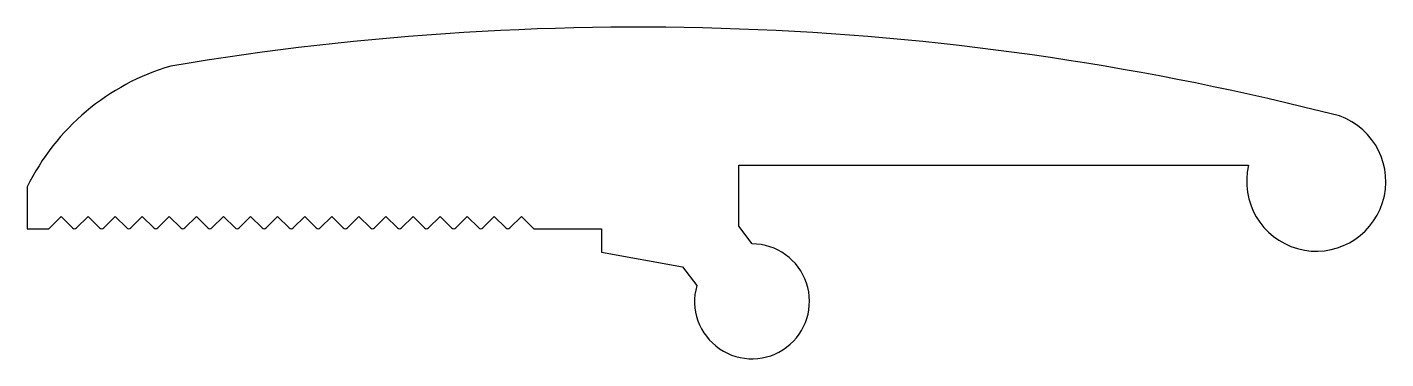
# Model space of a CAD drawing. Extents: x 2244.6 to 2315.6, y 2104.1 to 2121.4.
import ezdxf

# ---------------------------------------------------------------- set-up
doc = ezdxf.new("R2010")
doc.units = 0
doc.layers.get('0').update_dxf_attribs({"linetype": 'CONTINUOUS'})

msp = doc.modelspace()

# ---------------------------------------------------------------- linework, layer by layer
for p, q in [((2281.812, 2111.035), (2281.812, 2114.224)), ((2281.812, 2114.224), (2308.443, 2114.224)), ((2244.649, 2113.088), (2244.649, 2110.903)), ((2245.773, 2110.903), (2246.418, 2111.548)), ((2246.418, 2111.548), (2247.019, 2110.946)), ((2247.231, 2110.946), (2247.832, 2111.548)), ((2247.832, 2111.548), (2248.433, 2110.946)), ((2248.645, 2110.946), (2249.246, 2111.548)), ((2249.246, 2111.548), (2249.847, 2110.946)), ((2250.059, 2110.946), (2250.66, 2111.548)), ((2250.66, 2111.548), (2251.261, 2110.946)), ((2251.473, 2110.946), (2252.074, 2111.548)), ((2252.074, 2111.548), (2252.675, 2110.946)), ((2252.888, 2110.946), (2253.489, 2111.548)), ((2253.489, 2111.548), (2254.09, 2110.946)), ((2254.302, 2110.946), (2254.903, 2111.548)), ((2254.903, 2111.548), (2255.504, 2110.946)), ((2255.716, 2110.946), (2256.317, 2111.548)), ((2256.317, 2111.548), (2256.918, 2110.946)), ((2257.13, 2110.946), (2257.731, 2111.548)), ((2257.731, 2111.548), (2258.332, 2110.946)), ((2258.544, 2110.946), (2259.145, 2111.548)), ((2259.145, 2111.548), (2259.747, 2110.946)), ((2259.959, 2110.946), (2260.56, 2111.548)), ((2260.56, 2111.548), (2261.161, 2110.946)), ((2261.373, 2110.946), (2261.974, 2111.548)), ((2261.974, 2111.548), (2262.575, 2110.946)), ((2262.787, 2110.946), (2263.388, 2111.548)), ((2263.388, 2111.548), (2263.989, 2110.946)), ((2264.201, 2110.946), (2264.802, 2111.548)), ((2264.802, 2111.548), (2265.403, 2110.946)), ((2265.616, 2110.946), (2266.217, 2111.548)), ((2266.217, 2111.548), (2266.818, 2110.946)), ((2267.03, 2110.946), (2267.631, 2111.548)), ((2267.631, 2111.548), (2268.232, 2110.946)), ((2268.444, 2110.946), (2269.045, 2111.548)), ((2269.045, 2111.548), (2269.646, 2110.946)), ((2269.858, 2110.946), (2270.459, 2111.548)), ((2270.459, 2111.548), (2271.104, 2110.903)), ((2244.649, 2110.903), (2245.773, 2110.903)), ((2271.104, 2110.903), (2274.649, 2110.903)), ((2274.649, 2110.903), (2274.649, 2109.685)), ((2282.507, 2110.116), (2281.812, 2111.035)), ((2274.649, 2109.685), (2278.881, 2108.92)), ((2278.881, 2108.92), (2279.623, 2107.94))]:
    msp.add_line(p, q)
for centre, radius, start, end in [((2276.513, 1974.031), 147.399, 75.59222, 99.51415), ((2255.578, 2107.718), 12.177, 106.355, 153.83253), ((2311.975, 2113.369), 3.634, 166.39716, 70.48482), ((2247.125, 2111.053), 0.15, 225, 315), ((2248.539, 2111.053), 0.15, 225, 315), ((2248.539, 2111.053), 0.15, 225, 315), ((2249.953, 2111.053), 0.15, 225, 315), ((2251.367, 2111.053), 0.15, 225, 315), ((2252.782, 2111.053), 0.15, 225, 315), ((2254.196, 2111.053), 0.15, 225, 315), ((2255.61, 2111.053), 0.15, 225, 315), ((2257.024, 2111.053), 0.15, 225, 315), ((2258.438, 2111.053), 0.15, 225, 315), ((2259.853, 2111.053), 0.15, 225, 315), ((2261.267, 2111.053), 0.15, 225, 315), ((2262.681, 2111.053), 0.15, 225, 315), ((2264.095, 2111.053), 0.15, 225, 315), ((2265.509, 2111.053), 0.15, 225, 315), ((2266.924, 2111.053), 0.15, 225, 315), ((2268.338, 2111.053), 0.15, 225, 315), ((2269.752, 2111.053), 0.15, 225, 315), ((2282.507, 2107.116), 3, 164.06413, 90.00006)]:
    msp.add_arc(centre, radius, start, end)

doc.saveas('drawing.dxf')
